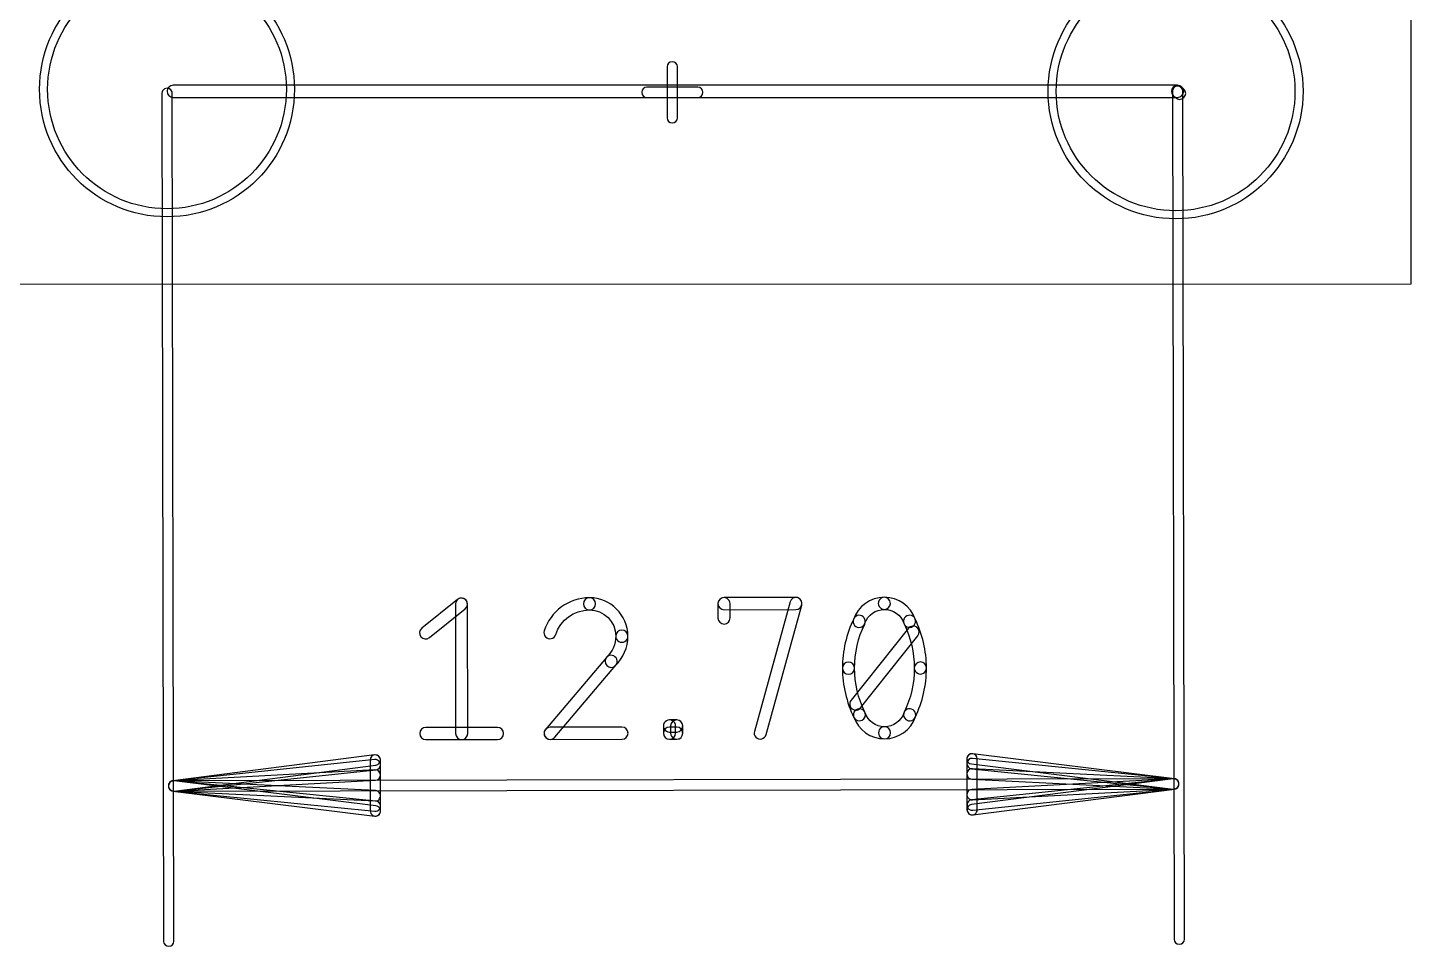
# Model space of a CAD drawing. Extents: x -14.3 to 31.1, y -8.3 to 72.5.
# Drawn here: x 13.63 to 31.02, y -8.31 to 3.23 of the extents above; entities that cross this region are included whole.
import ezdxf

# ---------------------------------------------------------------- set-up
doc = ezdxf.new("R2010")
doc.units = 0
for name, color, linetype in [('20', 30, 'CONTINUOUS'), ('29', 7, 'CONTINUOUS'), ('30', 7, 'CONTINUOUS')]:
    doc.layers.add(name, color=color, linetype=linetype)

msp = doc.modelspace()

# ---------------------------------------------------------------- linework, layer by layer
at = {"layer": '20'}
for p, q in [((31.022, 0.01), (31.012, 54.028)), ((0, 0), (31.022, 0.01))]:
    msp.add_line(p, q, dxfattribs=at)
for points in [[(21.8, 2.0955), (21.8, 2.7339, 1), (21.67, 2.7339), (21.67, 2.0955, 1)], [(15.32, 2.4019), (15.3413, -8.2469, 1), (15.4713, -8.2466), (15.45, 2.4021, 1)], [(15.4612, 2.3512), (28.085, 2.3512, 1), (28.085, 2.5036), (15.4612, 2.5036, 1)], [(21.4158, 2.3497), (22.0542, 2.3497, 1), (22.0542, 2.4797), (21.4158, 2.4797, 1)], [(28.0311, 2.3735), (28.0565, 2.3481, 1), (28.1643, 2.4559), (28.1389, 2.4813, 1)], [(28.02, 2.4273), (28.0413, -8.2215, 1), (28.1713, -8.2212), (28.15, 2.4275, 1)], [(18.6818, -4.4347), (19.1327, -4.0726, 1), (19.0373, -3.9538), (18.5864, -4.3158, 1)], [(19.0088, -4.0134), (19.0117, -5.639, 1), (19.1641, -5.6387), (19.1612, -4.0131, 1)], [(20.6934, -4.0866, 1), (20.6932, -3.9342, 0.3252), (20.1247, -4.3492, 1), (20.2698, -4.3959, -0.3252)], [(21.0242, -4.4162, 1), (21.1766, -4.416, 0.4142), (20.6932, -3.9342, 1), (20.6934, -4.0866, -0.4142)], [(22.3851, -4.0837), (23.2882, -4.0821, 1), (23.2879, -3.9297), (22.3848, -3.9313, 1)], [(22.4615, -4.1879), (22.4611, -4.0073, 1), (22.3088, -4.0076), (22.3091, -4.1882, 1)], [(23.2146, -3.9856), (22.7659, -5.612, 1), (22.9128, -5.6525), (23.3615, -4.0261, 1)], [(24.3997, -4.0801, 1), (24.3995, -3.9277, 0.3205), (24.0118, -4.2057, 1), (24.156, -4.2549, -0.3205)], [(24.6441, -4.254, 1), (24.7881, -4.2043, 0.3205), (24.3995, -3.9277, 1), (24.3998, -4.0801, -0.3205)], [(24.1525, -4.2635, 1), (24.0154, -4.197, 0.1139), (23.8733, -4.8177, 1), (24.0257, -4.8174, -0.1139)], [(24.7764, -4.8161, 1), (24.9288, -4.8158, 0.1139), (24.7845, -4.1957, 1), (24.6477, -4.2627, -0.1139)], [(20.9128, -4.6773, 1), (21.0181, -4.7875, 0.2052), (21.1766, -4.416, 1), (21.0242, -4.4162, -0.2052)], [(24.1002, -5.3164), (24.8211, -4.4121, 1), (24.7019, -4.3171), (23.981, -5.2214, 1)], [(20.9074, -4.6832), (20.1413, -5.5876, 1), (20.2576, -5.6861), (21.0236, -4.7817, 1)], [(24.0257, -4.8174, 1), (23.8733, -4.8177, 0.1139), (24.0175, -5.4378, 1), (24.1544, -5.3708, -0.1139)], [(24.6496, -5.3699, 1), (24.7867, -5.4365, 0.1139), (24.9288, -4.8158, 1), (24.7764, -4.8161, -0.1139)], [(24.158, -5.3795, 1), (24.0139, -5.4292, 0.3205), (24.4026, -5.7057, 1), (24.4023, -5.5533, -0.3205)], [(24.4023, -5.5533, 1), (24.4026, -5.7057, 0.3204), (24.7903, -5.4278, 1), (24.646, -5.3786, -0.3204)], [(18.6364, -5.7158), (19.5396, -5.7142, 1), (19.5393, -5.5618), (18.6362, -5.5634, 1)], [(20.1996, -5.7131), (21.1027, -5.7115, 1), (21.1024, -5.5591), (20.1993, -5.5607, 1)], [(21.7, -5.6201), (21.7903, -5.62, 1), (21.79, -5.4676), (21.6997, -5.4678, 1)], [(21.7762, -5.6341), (21.776, -5.5438, 1), (21.6237, -5.5441), (21.6238, -5.6344, 1)], [(21.7902, -5.5579), (21.6999, -5.5581, 1), (21.7001, -5.7105), (21.7905, -5.7103, 1)], [(21.714, -5.5439), (21.7141, -5.6342, 1), (21.8665, -5.634), (21.8664, -5.5437, 1)], [(15.4756, -6.3611), (18.01, -6.0368, 1), (17.9935, -5.9079), (15.4591, -6.2322, 1)], [(17.9368, -5.9725), (17.938, -6.6109, 1), (18.068, -6.6107), (18.0668, -5.9722, 1)], [(28.0454, -6.207), (25.5098, -5.8928, 1), (25.4938, -6.0218), (28.0294, -6.336, 1)], [(25.4368, -5.9575), (25.438, -6.5959, 1), (25.568, -6.5957), (25.5668, -5.9572, 1)], [(15.4742, -6.3613), (18.0086, -6.0962, 1), (17.9951, -5.9669), (15.4606, -6.232, 1)], [(28.0439, -6.2068), (25.5084, -5.9519, 1), (25.4954, -6.0812), (28.0309, -6.3362, 1)], [(28.0406, -6.2066), (25.5053, -6.0816, 1), (25.4989, -6.2115), (28.0342, -6.3364, 1)], [(15.4709, -6.3615), (18.0056, -6.2265, 1), (17.9987, -6.0967), (15.4639, -6.2317, 1)], [(15.4675, -6.3616), (28.0375, -6.3365, 1), (28.0373, -6.2065), (15.4673, -6.2316, 1)], [(18.011, -6.5463), (15.4754, -6.2321, 1), (15.4594, -6.3611), (17.995, -6.6753, 1)], [(18.0058, -6.3566), (15.4706, -6.2317, 1), (15.4642, -6.3616), (17.9995, -6.4865, 1)], [(18.0094, -6.4869), (15.4739, -6.232, 1), (15.4609, -6.3613), (17.9964, -6.6162, 1)], [(25.5061, -6.4715), (28.0409, -6.3364, 1), (28.0339, -6.2066), (25.4992, -6.3417, 1)], [(25.5097, -6.6012), (28.0442, -6.3361, 1), (28.0306, -6.2068), (25.4962, -6.4719, 1)], [(25.5113, -6.6603), (28.0457, -6.336, 1), (28.0291, -6.207), (25.4948, -6.5313, 1)]]:
    msp.add_lwpolyline(points, format="xyb", close=True, dxfattribs=at)
for centre in [(15.385, 2.4528), (28.0596, 2.4274)]:
    msp.add_circle(centre, 1.5, dxfattribs=at)
at = {"layer": '29'}
for centre in [(15.385, 2.4528), (28.0596, 2.4274)]:
    msp.add_circle(centre, 1.6016, dxfattribs=at)
at = {"layer": '30'}
for centre in [(15.385, 2.4528), (28.0596, 2.4274)]:
    msp.add_circle(centre, 1.6016, dxfattribs=at)

doc.saveas('drawing.dxf')
